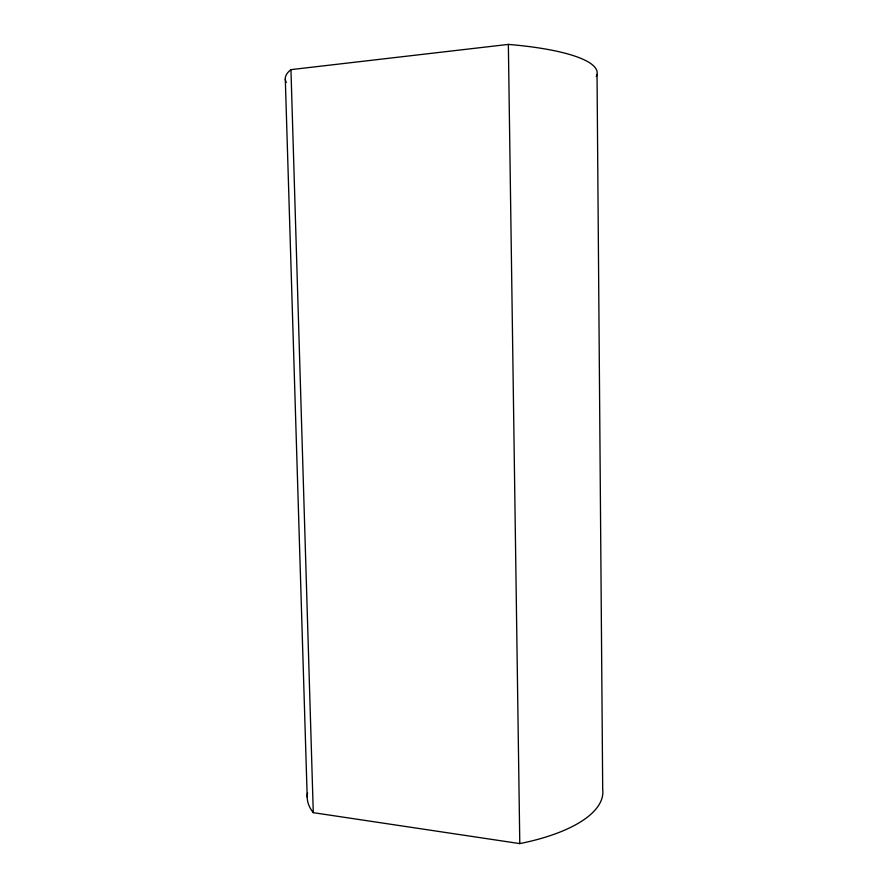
<?xml version="1.0" encoding="UTF-8"?>
<svg xmlns="http://www.w3.org/2000/svg" width="888" height="888" viewBox="0 0 888 888"><rect width="100%" height="100%" fill="white"/><g stroke="black" fill="none" stroke-linecap="round" stroke-linejoin="round"><path stroke-width="1.33" d="M286.291 82.429A155.977 33.422 -1.1 0 1 290.942 69.63L508.358 44.4A155.977 33.422 -1.1 0 1 596.236 76.645M307.57 792.917A147.863 55.833 -1.1 0 0 313.286 812.664L519.791 843.6A147.863 55.833 -1.1 0 0 602.697 789.321L597.036 74.414M285.303 79.176L307.193 797.036M290.942 69.63L313.286 812.664M508.358 44.4L519.791 843.6"/></g></svg>
